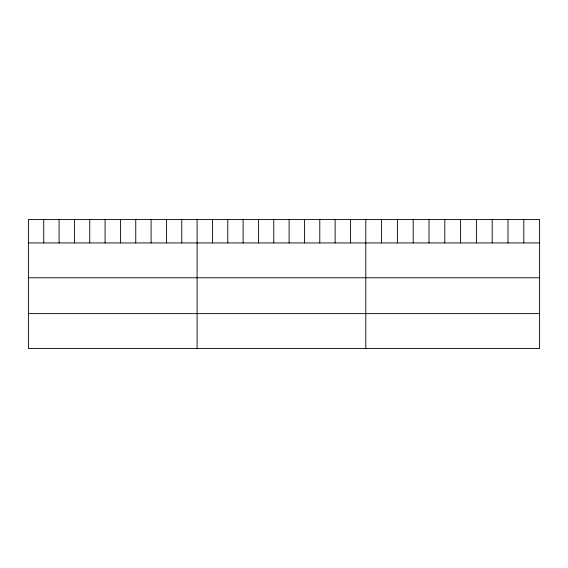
<?xml version="1.0" encoding="UTF-8"?>
<svg xmlns="http://www.w3.org/2000/svg" width="568" height="568" viewBox="0 0 568 568"><rect width="100%" height="100%" fill="white"/><g stroke="black" fill="none" stroke-linecap="round" stroke-linejoin="round"><path stroke-width="0.85" d="M539.6 242.948L539.6 348.425L28.4 348.425L28.4 219.575L539.6 219.575L539.6 242.948L28.4 242.948M28.4 277.759L539.6 277.759M28.4 313.621L539.6 313.621M523.803 219.575L523.803 242.948M507.998 219.575L507.998 242.948M492.2 219.575L492.2 242.948M476.396 219.575L476.396 242.948M460.598 219.575L460.598 242.948M444.794 219.575L444.794 242.948M428.996 219.575L428.996 242.948M413.192 219.575L413.192 242.948M397.394 219.575L397.394 242.948M381.589 219.575L381.589 242.948M365.792 219.575L365.792 348.425M350.456 219.575L350.456 242.948M335.12 219.575L335.12 242.948M319.784 219.575L319.784 242.948M304.448 219.575L304.448 242.948M289.112 219.575L289.112 242.948M273.776 219.575L273.776 242.948M258.44 219.575L258.44 242.948M243.104 219.575L243.104 242.948M227.768 219.575L227.768 242.948M212.432 219.575L212.432 242.948M197.096 219.575L197.096 348.425M181.76 219.575L181.76 242.948M166.424 219.575L166.424 242.948M151.088 219.575L151.088 242.948M135.752 219.575L135.752 242.948M120.416 219.575L120.416 242.948M105.08 219.575L105.08 242.948M89.744 219.575L89.744 242.948M74.408 219.575L74.408 242.948M59.072 219.575L59.072 242.948M43.736 219.575L43.736 242.948"/></g></svg>
